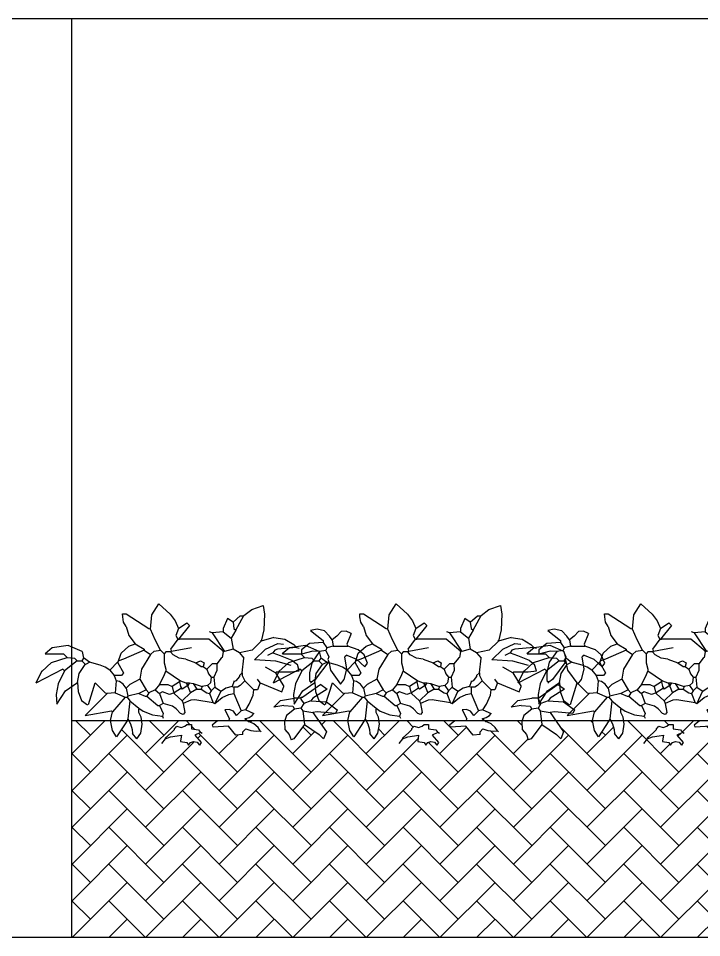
# Model space of a CAD drawing. Extents: x -165 to 197, y 154 to 653.
# Drawn here: x 45.684 to 47.26, y 460.847 to 462.967 of the extents above; entities that cross this region are included whole.
import ezdxf

# ---------------------------------------------------------------- set-up
doc = ezdxf.new("R2010")
doc.units = 0
doc.header["$MEASUREMENT"] = 0
doc.layers.get('0').update_dxf_attribs({"linetype": 'CONTINUOUS'})
doc.layers.add('AIT-PAREDE', color=4, linetype='CONTINUOUS', lineweight=30)
doc.layers.add('AIT-VEGETAÇÃO 25', color=92, linetype='CONTINUOUS')
doc.layers.add('REVESTIMENTO', color=9, linetype='CONTINUOUS')

# ---------------------------------------------------------------- blocks, each defined once
blk = doc.blocks.new('BUSCH1')
for p, q in [((-4.382, 7.361), (-3.782, 8.286)), ((-3.782, 8.286), (-2.828, 7.398)), ((3.42, 7.287), (4.091, 7.805)), ((4.091, 7.805), (5.079, 8.138)), ((5.079, 8.138), (5.185, 7.398)), ((-6.871, 7.433), (-6.563, 7.433)), ((-6.853, 7.176), (-6.871, 7.433)), ((-6.782, 6.732), (-6.853, 7.176)), ((-6.563, 7.433), (-4.642, 6.203)), ((-4.488, 6.126), (-4.382, 7.361)), ((-2.828, 7.398), (-2.405, 6.843)), ((2.047, 7.049), (1.662, 6.203)), ((2.508, 6.741), (2.047, 7.049)), ((2.508, 6.741), (3.123, 7.279)), ((2.739, 6.049), (3.42, 7.287)), ((3.123, 7.279), (3.431, 7.279)), ((5.185, 7.398), (5.115, 6.067)), ((-6.564, 6.357), (-6.782, 6.732)), ((-6.564, 6.357), (-6.333, 5.588)), ((-2.405, 6.843), (-2.105, 6.203)), ((-2.105, 6.203), (-1.413, 6.664)), ((-1.182, 6.433), (-2.105, 5.28)), ((-1.413, 6.664), (-1.182, 6.433)), ((2.508, 6.741), (2.585, 6.203)), ((-6.333, 5.588), (-5.795, 4.896)), ((-4.642, 6.203), (-4.488, 6.126)), ((-4.099, 5.216), (-4.488, 6.126)), ((-2.105, 6.203), (-2.335, 5.588)), ((-2.335, 5.588), (-2.182, 5.28)), ((0.74, 5.818), (0.509, 5.895)), ((1.662, 5.895), (0.74, 5.818)), ((0.74, 5.818), (1.793, 4.24)), ((1.662, 6.203), (1.662, 5.895)), ((1.662, 5.895), (2.354, 5.357)), ((2.739, 6.049), (2.354, 5.357)), ((2.585, 6.203), (2.739, 6.049)), ((5.115, 6.067), (4.891, 5.126)), ((9.636, 6.147), (9.086, 6.007)), ((9.086, 6.007), (10.163, 5.161)), ((10.271, 5.999), (9.636, 6.147)), ((10.701, 5.546), (10.271, 5.999)), ((10.932, 5.238), (10.701, 5.546)), ((11.316, 5.546), (10.932, 5.238)), ((11.683, 5.925), (11.316, 5.546)), ((12.107, 5.962), (11.683, 5.925)), ((12.546, 5.776), (12.107, 5.962)), ((12.546, 5.776), (12.162, 4.854)), ((-11.473, 4.736), (-12.825, 4.559)), ((-10.306, 4.247), (-11.473, 4.736)), ((-6.994, 4.106), (-6.323, 4.698)), ((-6.323, 4.698), (-5.795, 4.896)), ((-5.795, 4.896), (-5.026, 4.435)), ((-3.642, 4.358), (-4.099, 5.216)), ((-2.182, 5.28), (-2.797, 4.435)), ((-2.182, 5.28), (-2.105, 5.28)), ((-2.105, 5.28), (-2.028, 5.28)), ((0.463, 5.28), (-2.028, 5.28)), ((1.662, 4.281), (0.463, 5.28)), ((2.354, 5.357), (2.508, 4.435)), ((4.891, 5.126), (4.122, 4.358)), ((5.967, 5.434), (4.891, 5.126)), ((4.891, 5.126), (4.891, 5.203)), ((5.267, 4.449), (6.299, 4.924)), ((5.967, 5.434), (6.915, 5.29)), ((6.299, 4.924), (6.784, 4.875)), ((6.915, 5.29), (7.656, 4.846)), ((7.656, 4.846), (7.889, 4.588)), ((9.009, 4.931), (8.318, 4.392)), ((10.163, 5.008), (9.009, 4.931)), ((10.163, 5.161), (10.163, 5.008)), ((10.163, 5.008), (10.47, 4.546)), ((11.008, 4.7), (10.47, 4.546)), ((10.932, 5.238), (11.008, 4.7)), ((11.008, 4.7), (12.238, 4.7)), ((12.162, 4.854), (12.238, 4.7)), ((13.131, 4.371), (12.238, 4.7)), ((-12.825, 4.559), (-13.445, 4.028)), ((-13.421, 4.05), (-11.868, 4.05)), ((-11.868, 4.05), (-11.561, 3.743)), ((-10.306, 4.247), (-10.177, 3.666)), ((-7.255, 3.281), (-6.994, 4.106)), ((-5.026, 4.358), (-6.794, 3.589)), ((-4.488, 3.973), (-5.257, 2.743)), ((-5.026, 4.435), (-5.026, 4.358)), ((-5.026, 4.358), (-4.488, 3.973)), ((-4.488, 3.973), (-4.17, 4.254)), ((-4.17, 4.254), (-3.642, 4.358)), ((-3.642, 4.358), (-3.335, 4.05)), ((-3.181, 4.204), (-3.335, 4.05)), ((-3.335, 4.05), (-3.335, 3.281)), ((-2.797, 4.204), (-3.181, 4.204)), ((-2.797, 4.435), (-2.72, 4.281)), ((-2.72, 4.281), (-2.797, 4.204)), ((-2.581, 3.958), (-2.797, 4.204)), ((-2.72, 4.281), (-1.028, 4.588)), ((-2.052, 3.663), (-2.581, 3.958)), ((1.662, 4.204), (1.585, 3.743)), ((1.662, 4.204), (1.662, 4.281)), ((2.508, 4.435), (1.793, 4.24)), ((3.046, 4.127), (2.508, 4.435)), ((4.122, 4.358), (3.046, 4.127)), ((3.046, 4.127), (3.431, 3.666)), ((4.344, 3.531), (5.267, 4.449)), ((5.891, 4.127), (5.429, 3.896)), ((6.044, 4.358), (5.891, 4.127)), ((5.891, 4.127), (6.506, 3.896)), ((6.275, 4.435), (6.044, 4.358)), ((7.889, 4.588), (6.275, 4.435)), ((7.889, 4.588), (8.12, 4.512)), ((8.318, 4.392), (8.318, 4.008)), ((9.283, 4.26), (8.318, 4.008)), ((9.855, 4.239), (9.212, 3.336)), ((9.855, 4.239), (9.283, 4.26)), ((10.393, 4.316), (9.855, 4.239)), ((10.47, 4.546), (10.393, 4.316)), ((10.393, 4.316), (10.624, 3.778)), ((12.162, 3.931), (12.008, 3.778)), ((12.162, 3.931), (12.99, 3.595)), ((13.625, 3.965), (13.131, 4.371)), ((13.93, 3.239), (13.625, 3.965)), ((-13.727, 2.552), (-12.882, 3.319)), ((-12.882, 3.319), (-11.561, 3.743)), ((-10.715, 3.435), (-11.791, 2.589)), ((-11.561, 3.743), (-10.946, 3.666)), ((-10.946, 3.666), (-10.715, 3.435)), ((-10.715, 3.435), (-10.331, 3.435)), ((-10.559, 2.375), (-10.036, 3.145)), ((-10.177, 3.666), (-10.331, 3.435)), ((-10.023, 3.128), (-10.331, 3.435)), ((-9.683, 3.337), (-10.191, 3.692)), ((-9.632, 3.323), (-10.023, 3.128)), ((-8.751, 3.086), (-9.683, 3.337)), ((-7.255, 3.358), (-7.947, 2.667)), ((-7.255, 3.358), (-7.255, 3.281)), ((-7.255, 3.281), (-6.794, 2.436)), ((-6.794, 3.589), (-7.179, 3.435)), ((-3.335, 3.281), (-3.181, 2.743)), ((-1.49, 3.589), (-2.052, 3.663)), ((-1.49, 3.589), (-0.644, 3.281)), ((-0.644, 3.281), (-0.26, 3.435)), ((-0.644, 3.281), (-0.183, 2.974)), ((-0.26, 3.435), (0.048, 3.281)), ((0.048, 3.281), (-0.029, 2.974)), ((0.74, 3.205), (0.278, 2.743)), ((1.124, 3.205), (0.74, 3.205)), ((1.509, 3.666), (1.124, 3.205)), ((1.124, 3.205), (1.125, 2.627)), ((1.585, 3.743), (1.509, 3.666)), ((3.277, 2.436), (3.431, 3.666)), ((6.127, 3.433), (4.344, 3.531)), ((7.441, 3.04), (6.127, 3.433)), ((6.506, 3.896), (7.505, 3.512)), ((7.505, 3.512), (7.966, 3.128)), ((8.12, 2.589), (7.966, 3.128)), ((9.212, 3.336), (9, 2.448)), ((10.624, 3.393), (9.471, 1.855)), ((10.624, 3.778), (10.547, 3.547)), ((10.547, 3.547), (10.624, 3.393)), ((10.624, 3.393), (10.766, 2.67)), ((12.178, 2.744), (12.008, 3.778)), ((12.99, 3.595), (13.699, 2.932)), ((13.699, 2.932), (13.93, 3.239)), ((-11.945, 2.743), (-14.231, 1.555)), ((-13.713, 2.589), (-14.231, 1.555)), ((-11.791, 2.589), (-12.318, 1.49)), ((-11.791, 2.589), (-11.945, 2.743)), ((-10.685, 1.608), (-10.559, 2.375)), ((-8.332, 2.897), (-8.751, 3.086)), ((-7.947, 2.667), (-8.332, 2.897)), ((-7.947, 2.667), (-7.563, 2.205)), ((-6.794, 2.436), (-6.948, 2.205)), ((-5.257, 2.743), (-5.41, 1.898)), ((-3.181, 2.589), (-3.412, 2.051)), ((-3.181, 2.743), (-3.181, 2.589)), ((-3.181, 2.589), (-1.951, 1.744)), ((-0.183, 2.974), (-0.029, 2.974)), ((-0.029, 2.974), (0.278, 2.743)), ((0.278, 2.743), (0.432, 2.359)), ((0.432, 2.359), (0.663, 2.051)), ((1.125, 2.627), (0.894, 2.051)), ((3.277, 2.436), (3.046, 2.205)), ((3.277, 2.436), (3.277, 2.205)), ((6.121, 2.436), (5.276, 2.897)), ((6.121, 2.436), (6.198, 2.513)), ((6.121, 2.436), (6.813, 1.283)), ((6.198, 2.513), (7.428, 2.513)), ((7.428, 2.513), (8.12, 2.589)), ((9, 2.448), (9.009, 1.779)), ((10.766, 2.67), (11.623, 1.471)), ((11.931, 1.855), (12.178, 2.744)), ((-11.699, 0.9), (-10.685, 1.608)), ((-10.685, 1.608), (-10.628, 0.841)), ((-9.767, -0.263), (-9.178, 1.59)), ((-9.178, 1.59), (-8.332, 0.744)), ((-6.948, 2.205), (-7.563, 2.205)), ((-7.563, 2.205), (-7.409, 1.744)), ((-7.409, 1.744), (-7.486, 0.744)), ((-7.135, 1.702), (-7.409, 1.744)), ((-6.818, 1.481), (-7.135, 1.702)), ((-5.41, 1.898), (-6.256, 1.436)), ((-5.41, 1.898), (-4.872, 0.975)), ((-3.565, 1.821), (-3.719, 1.436)), ((-3.412, 2.051), (-3.565, 1.821)), ((-2.028, 1.667), (-2.643, 1.283)), ((-1.951, 1.744), (-2.028, 1.667)), ((-2.028, 1.667), (-1.951, 1.283)), ((-1.951, 1.744), (-1.49, 1.59)), ((-1.49, 1.59), (-1.336, 1.359)), ((-1.49, 1.59), (-1.182, 1.59)), ((-1.182, 1.59), (-1.336, 1.359)), ((-1.182, 1.59), (-0.875, 1.513)), ((0.586, 1.59), (0.355, 1.359)), ((0.663, 2.051), (0.586, 1.59)), ((0.663, 2.051), (0.894, 2.051)), ((0.894, 2.051), (0.97, 1.206)), ((2.585, 1.667), (2.431, 1.283)), ((2.585, 1.744), (2.585, 1.667)), ((2.739, 1.744), (2.585, 1.667)), ((3.046, 2.128), (2.739, 1.744)), ((3.046, 2.205), (3.046, 2.128)), ((3.507, 1.744), (3.123, 1.359)), ((3.277, 2.205), (3.507, 1.744)), ((3.507, 1.744), (4.276, 0.975)), ((4.814, 1.59), (4.584, 1.898)), ((4.814, 1.59), (4.584, 0.975)), ((4.814, 1.59), (6.659, 0.821)), ((9.009, 1.779), (9.163, 1.625)), ((9.163, 1.625), (9.086, 1.548)), ((9.471, 1.855), (9.163, 1.625)), ((11.623, 1.471), (11.931, 1.855)), ((-12.318, 1.49), (-12.487, 0.605)), ((-12.431, -0.222), (-11.699, 0.9)), ((-10.628, 0.841), (-10.347, 0.074)), ((-6.564, 1.129), (-6.818, 1.481)), ((-6.256, 1.436), (-6.564, 1.129)), ((-6.564, 1.129), (-6.41, 0.437)), ((-4.872, 0.975), (-5.487, 0.668)), ((-4.872, 0.975), (-4.642, 0.744)), ((-4.104, 0.975), (-4.642, 0.744)), ((-3.719, 1.436), (-4.104, 0.975)), ((-4.104, 0.975), (-3.719, 0.668)), ((-3.719, 1.436), (-3.027, 1.436)), ((-3.489, 0.821), (-3.719, 0.668)), ((-2.873, 0.591), (-3.489, 0.821)), ((-3.027, 1.436), (-2.643, 1.283)), ((-2.643, 1.283), (-2.566, 0.898)), ((-2.566, 0.898), (-2.489, 0.744)), ((-1.874, 1.129), (-2.489, 0.744)), ((-1.951, 1.283), (-1.874, 1.129)), ((-1.797, 1.052), (-1.874, 1.129)), ((-1.336, 1.359), (-1.797, 1.052)), ((-1.336, 1.359), (-1.336, 1.283)), ((-1.336, 1.283), (-1.105, 0.744)), ((-0.567, 1.052), (-1.105, 0.744)), ((-0.875, 1.513), (-0.106, 1.283)), ((-0.875, 1.513), (-0.567, 1.052)), ((-0.567, 1.052), (-0.183, 1.052)), ((-0.106, 1.283), (-0.183, 1.052)), ((-0.183, 1.052), (0.278, 0.744)), ((0.355, 1.359), (-0.106, 1.283)), ((0.355, 1.359), (0.663, 0.898)), ((0.663, 0.898), (0.509, 0.668)), ((0.97, 1.206), (0.663, 0.898)), ((0.97, 1.206), (1.432, 0.898)), ((1.432, 0.821), (0.97, -0.178)), ((1.893, 1.129), (1.432, 0.821)), ((1.432, 0.898), (1.432, 0.821)), ((2.431, 1.283), (1.893, 1.129)), ((2.431, 1.283), (2.585, 1.206)), ((2.892, 1.206), (2.585, 1.206)), ((2.585, 1.206), (2.585, 0.668)), ((3.123, 1.359), (2.892, 1.206)), ((4.218, 0.534), (4.276, 0.975)), ((4.584, 0.975), (4.276, 0.975)), ((6.659, 0.821), (6.813, 1.283)), ((9.965, 1.436), (8.428, 0.36)), ((10.503, 1.052), (9.273, 0.283)), ((9.965, 1.436), (10.503, 1.052)), ((-12.487, 0.605), (-12.431, -0.222)), ((-10.347, 0.074), (-9.84, -0.281)), ((-8.178, 0.668), (-10.034, -1.188)), ((-8.332, 0.744), (-8.178, 0.668)), ((-7.486, 0.744), (-8.178, 0.668)), ((-6.641, 0.36), (-7.717, -0.87)), ((-7.486, 0.744), (-6.641, 0.36)), ((-6.641, 0.36), (-6.487, 0.36)), ((-6.41, 0.437), (-6.487, 0.36)), ((-6.487, 0.36), (-6.256, 0.052)), ((-5.487, 0.668), (-6.41, 0.437)), ((-6.256, 0.052), (-6.41, -1.485)), ((-6.256, 0.052), (-5.487, -0.562)), ((-5.487, 0.668), (-4.949, 0.437)), ((-4.949, 0.437), (-4.796, 0.437)), ((-4.642, 0.744), (-4.796, 0.437)), ((-4.796, 0.437), (-3.873, -0.332)), ((-3.719, 0.668), (-3.412, -0.178)), ((-2.489, 0.744), (-2.873, 0.591)), ((-2.489, 0.744), (-2.489, 0.668)), ((-2.489, 0.668), (-1.797, 0.052)), ((-1.105, 0.744), (-1.797, 0.052)), ((-1.797, 0.052), (-1.72, -0.178)), ((-1.07, 0.1), (-1.726, -0.161)), ((-0.721, 0.13), (-1.07, 0.1)), ((0.817, -0.101), (-0.721, 0.13)), ((0.278, 0.744), (0.509, 0.668)), ((0.509, 0.668), (0.817, -0.101)), ((0.97, -0.178), (1.591, 0.341)), ((1.591, 0.341), (2.156, 0.593)), ((2.156, 0.593), (2.585, 0.668)), ((2.585, 0.668), (3.2, -0.793)), ((3.879, -0.236), (4.218, 0.534)), ((5.962, -0.48), (6.527, 0.075)), ((6.527, 0.075), (7.736, 0.283)), ((8.274, 0.283), (7.736, 0.283)), ((8.274, 0.36), (8.351, 0.36)), ((8.274, 0.36), (8.274, 0.283)), ((8.351, 0.36), (8.274, 0.283)), ((8.274, 0.283), (8.274, 0.206)), ((8.274, 0.206), (8.504, -0.178)), ((8.351, 0.36), (8.428, 0.36)), ((9.12, 0.052), (8.504, -0.178)), ((9.273, 0.283), (9.12, 0.052)), ((9.12, 0.052), (10.426, -0.024)), ((-5.487, -0.562), (-5.487, -0.639)), ((-5.487, -0.562), (-5.128, -0.822)), ((-5.487, -0.947), (-5.487, -0.639)), ((-3.873, -0.332), (-3.719, -0.332)), ((-3.412, -0.178), (-3.719, -0.332)), ((-3.719, -0.332), (-3.565, -0.716)), ((-3.565, -0.716), (-3.412, -1.024)), ((-2.632, -0.409), (-3.412, -0.178)), ((-2.317, -0.615), (-2.632, -0.409)), ((-1.951, -1.024), (-2.317, -0.615)), ((-1.72, -0.178), (-1.567, -0.947)), ((0.817, -0.101), (0.97, -0.178)), ((2.185, -0.679), (1.816, -0.716)), ((1.816, -0.716), (2.201, -1.485)), ((2.538, -0.827), (2.185, -0.679)), ((3.584, -0.716), (3.2, -0.793)), ((3.584, -0.716), (3.879, -0.236)), ((3.584, -0.716), (4.276, -1.024)), ((6.813, -0.332), (5.962, -0.48)), ((6.813, -0.332), (7.582, -0.409)), ((7.736, -0.639), (7.044, -1.177)), ((7.582, -0.409), (7.736, -0.639)), ((8.274, -0.562), (7.736, -0.639)), ((8.504, -0.178), (8.274, -0.562)), ((8.274, -0.562), (8.428, -0.793)), ((10.426, -0.024), (11.349, -0.716)), ((11.349, -0.716), (11.195, -1.024)), ((-10.034, -1.188), (-7.794, -0.793)), ((-7.886, -1.606), (-7.717, -0.87)), ((-7.794, -0.793), (-7.717, -0.87)), ((-6.41, -1.485), (-6.487, -1.639)), ((-6.41, -1.485), (-6.178, -1.895)), ((-5.285, -1.317), (-5.487, -0.947)), ((-5.193, -1.922), (-5.285, -1.317)), ((-5.128, -0.822), (-4.327, -1.138)), ((-4.327, -1.138), (-3.489, -1.254)), ((-3.565, -1.254), (-3.489, -1.254)), ((-3.412, -1.024), (-3.489, -1.254)), ((-3.489, -1.254), (-3.412, -1.408)), ((-1.72, -1.101), (-1.951, -1.024)), ((-1.567, -0.947), (-1.72, -1.101)), ((2.201, -1.485), (2.124, -1.639)), ((2.815, -1.177), (2.538, -0.827)), ((3.2, -0.793), (2.815, -1.177)), ((3.507, -1.485), (3.865, -1.345)), ((3.815, -1.716), (3.507, -1.485)), ((3.865, -1.345), (4.133, -1.197)), ((4.133, -1.197), (4.276, -1.024)), ((7.044, -1.177), (6.88, -1.7)), ((8.428, -0.793), (9.273, -0.947)), ((8.428, -0.793), (8.581, -1.946)), ((9.658, -0.87), (9.273, -0.947)), ((9.273, -0.947), (10.426, -2.561)), ((11.195, -1.024), (9.658, -0.87)), ((-7.728, -2.459), (-7.886, -1.606)), ((-6.487, -1.639), (-7.365, -2.996)), ((-6.178, -1.895), (-6.047, -2.39)), ((-5.325, -2.693), (-5.193, -1.922)), ((-2.412, -2.254), (-2.489, -2.331)), ((-2.489, -2.331), (-2.489, -2.407)), ((-2.412, -2.254), (-2.259, -2.1)), ((-2.259, -2.1), (-1.884, -2.197)), ((-1.884, -2.197), (-1.582, -2.101)), ((-1.582, -2.101), (-1.413, -1.946)), ((-1.413, -1.946), (-1.028, -1.946)), ((-1.028, -1.946), (-1.028, -2.331)), ((-1.028, -2.331), (-0.413, -2.407)), ((1.201, -1.639), (0.74, -2.023)), ((0.74, -2.023), (0.817, -2.177)), ((2.124, -2.1), (0.817, -2.177)), ((2.124, -1.639), (1.201, -1.639)), ((2.739, -2.869), (2.124, -2.1)), ((3.354, -2.561), (3.584, -2.331)), ((3.584, -2.331), (4.006, -2.469)), ((3.964, -1.744), (3.815, -1.716)), ((4.274, -1.907), (3.964, -1.744)), ((4.628, -2.218), (4.274, -1.907)), ((4.814, -2.484), (4.628, -2.218)), ((6.88, -1.7), (6.915, -2.366)), ((8.581, -1.946), (7.659, -3.176)), ((8.581, -1.946), (9.811, -2.792)), ((-7.365, -2.996), (-7.728, -2.459)), ((-6.047, -2.39), (-6.025, -2.715)), ((-5.641, -3.176), (-6.025, -2.715)), ((-5.641, -3.176), (-5.325, -2.693)), ((-2.72, -2.638), (-3.258, -3.099)), ((-3.258, -3.176), (-2.803, -2.995)), ((-3.258, -3.099), (-3.258, -3.176)), ((-2.803, -2.995), (-2.238, -2.913)), ((-2.489, -2.407), (-2.72, -2.638)), ((-2.238, -2.913), (-1.874, -2.869)), ((-1.874, -2.869), (-1.951, -3.33)), ((-0.26, -2.638), (-0.721, -2.869)), ((-0.721, -2.869), (-0.183, -3.484)), ((-0.413, -2.407), (-0.26, -2.638)), ((-0.106, -2.715), (-0.26, -2.638)), ((3.354, -2.792), (2.739, -2.869)), ((3.354, -2.792), (3.354, -2.561)), ((4.006, -2.469), (4.458, -2.514)), ((4.458, -2.514), (4.814, -2.484)), ((4.814, -2.484), (4.891, -2.561)), ((6.915, -2.366), (7.274, -2.792)), ((7.274, -2.792), (7.428, -3.253)), ((9.811, -2.792), (10.196, -3.176)), ((10.426, -2.561), (10.196, -3.176)), ((-3.258, -3.176), (-3.565, -3.561)), ((-1.951, -3.33), (-1.951, -3.407)), ((-1.951, -3.407), (-1.413, -3.484)), ((-1.413, -3.484), (-1.259, -3.714)), ((-1.259, -3.714), (-1.109, -3.491)), ((-1.109, -3.491), (-0.846, -3.408)), ((-0.846, -3.408), (-0.531, -3.463)), ((-0.531, -3.463), (-0.336, -3.714)), ((-0.183, -3.484), (-0.336, -3.714)), ((7.659, -3.176), (7.428, -3.253))]:
    blk.add_line(p, q)
for centre, start, end in [((0.463, 5.28), 49.84401, 89.64699), ((-10.306, 4.247), 12.80429, 67.53328)]:
    blk.add_arc(centre, 0.00000961, start, end)

msp = doc.modelspace()

# ---------------------------------------------------------------- hatches: boundary and pattern name
at = {"layer": 'REVESTIMENTO'}
h = msp.add_hatch(dxfattribs=at)
h.set_pattern_fill('AR-HBONE', color=256, scale=0.015, style=0)
h.set_pattern_definition([(45, (45.80752, 460.847204), (0, 0.0848528), [0.18, -0.06]), (135, (45.849944, 460.88963), (0, 0.0848528), [0.18, -0.06])])
h.paths.add_polyline_path([(47.2178, 461.2971), (47.2136, 461.2908), (47.2083, 461.2977), (47.1997, 461.2992), (47.1926, 461.2969), (47.1885, 461.2908), (47.1843, 461.2971), (47.1693, 461.2992), (47.1718, 461.3138), (47.1619, 461.3126), (47.1465, 461.3104), (47.1342, 461.3055), (47.1342, 461.3076), (47.1488, 461.3201), (47.1551, 461.3264), (47.1551, 461.3285), (47.1571, 461.3305), (47.1613, 461.3347), (47.1715, 461.3321), (47.1797, 461.3347), (47.1843, 461.3389), (47.1948, 461.3389), (47.1948, 461.3285), (47.2115, 461.3264), (47.2157, 461.3201), (47.2031, 461.3138)], flags=16)
h.paths.add_polyline_path([(47.7338, 461.3055), (47.7338, 461.3076), (47.7484, 461.3201), (47.7547, 461.3264), (47.7547, 461.3285), (47.7568, 461.3305), (47.761, 461.3347), (47.7711, 461.3321), (47.7794, 461.3347), (47.7839, 461.3389), (47.7944, 461.3389), (47.7944, 461.3285), (47.8111, 461.3264), (47.8153, 461.3201), (47.8028, 461.3138), (47.8174, 461.2971), (47.8132, 461.2908), (47.8079, 461.2977), (47.7994, 461.2992), (47.7922, 461.2969), (47.7881, 461.2908), (47.7839, 461.2971), (47.769, 461.2992), (47.7714, 461.3138), (47.7615, 461.3126), (47.7461, 461.3104)], flags=16)
h.paths.add_polyline_path([(46.6533, 461.2971), (46.6491, 461.2908), (46.6438, 461.2977), (46.6352, 461.2992), (46.6281, 461.2969), (46.624, 461.2908), (46.6198, 461.2971), (46.6048, 461.2992), (46.6073, 461.3138), (46.5974, 461.3126), (46.582, 461.3104), (46.5696, 461.3055), (46.5696, 461.3076), (46.5843, 461.3201), (46.5905, 461.3264), (46.5905, 461.3285), (46.5926, 461.3305), (46.5968, 461.3347), (46.607, 461.3321), (46.6152, 461.3347), (46.6198, 461.3389), (46.6303, 461.3389), (46.6303, 461.3285), (46.647, 461.3264), (46.6512, 461.3201), (46.6386, 461.3138)], flags=16)
h.paths.add_polyline_path([(48.3294, 461.3055), (48.3294, 461.3076), (48.344, 461.3201), (48.3503, 461.3264), (48.3503, 461.3285), (48.3524, 461.3305), (48.3566, 461.3347), (48.3668, 461.3321), (48.375, 461.3347), (48.3796, 461.3389), (48.39, 461.3389), (48.39, 461.3285), (48.4067, 461.3264), (48.4109, 461.3201), (48.3984, 461.3138), (48.413, 461.2971), (48.4088, 461.2908), (48.4035, 461.2977), (48.395, 461.2992), (48.3878, 461.2969), (48.3837, 461.2908), (48.3796, 461.2971), (48.3646, 461.2992), (48.367, 461.3138), (48.3571, 461.3126), (48.3418, 461.3104)], flags=17)
h.paths.add_polyline_path([(46.1058, 461.2971), (46.1017, 461.2908), (46.0964, 461.2977), (46.0878, 461.2992), (46.0807, 461.2969), (46.0766, 461.2908), (46.0724, 461.2971), (46.0574, 461.2992), (46.0599, 461.3138), (46.05, 461.3126), (46.0346, 461.3104), (46.0222, 461.3055), (46.0222, 461.3076), (46.0369, 461.3201), (46.0431, 461.3264), (46.0431, 461.3285), (46.0452, 461.3305), (46.0494, 461.3347), (46.0596, 461.3321), (46.0678, 461.3347), (46.0724, 461.3389), (46.0828, 461.3389), (46.0828, 461.3285), (46.0996, 461.3264), (46.1037, 461.3201), (46.0912, 461.3138)], flags=16)
h.paths.add_polyline_path([(48.1445, 461.3472), (48.1445, 460.8472), (48.7075, 460.8472), (48.7075, 461.3472), (48.6836, 461.3472), (48.7014, 461.3222), (48.6952, 461.3055), (48.6847, 461.3159), (48.6513, 461.3389), (48.6262, 461.3055), (48.6199, 461.3034), (48.6157, 461.3159), (48.606, 461.3275), (48.6049, 461.3472), (48.519, 461.3472), (48.5217, 461.3452), (48.5257, 461.3444), (48.5342, 461.34), (48.5438, 461.3315), (48.5489, 461.3243), (48.5489, 461.3243), (48.5392, 461.3235), (48.5269, 461.3247), (48.5154, 461.3285), (48.5091, 461.3222), (48.5091, 461.3159), (48.4924, 461.3138), (48.4757, 461.3347), (48.4402, 461.3326), (48.4381, 461.3368), (48.4505, 461.3472), (48.2756, 461.3472), (48.2768, 461.3396), (48.2732, 461.3186), (48.2646, 461.3055), (48.2542, 461.318), (48.2536, 461.3268), (48.25, 461.3403), (48.2461, 461.3472), (48.2416, 461.3472), (48.2177, 461.3104), (48.2079, 461.325), (48.2038, 461.3472)])
h.paths.add_polyline_path([(47.9445, 461.3347), (47.9445, 461.3472), (47.9234, 461.3472), (47.9261, 461.3452), (47.9301, 461.3444), (47.9386, 461.34)])
h.paths.add_polyline_path([(47.9445, 461.2452), (47.3883, 461.2452), (47.3883, 461.2952), (47.9445, 461.2952), (47.9445, 461.3236), (47.9436, 461.3235), (47.9313, 461.3247), (47.9198, 461.3285), (47.9135, 461.3222), (47.9135, 461.3159), (47.8968, 461.3138), (47.8801, 461.3347), (47.8446, 461.3326), (47.8425, 461.3368), (47.8549, 461.3472), (47.68, 461.3472), (47.6812, 461.3396), (47.6776, 461.3186), (47.669, 461.3055), (47.6585, 461.318), (47.658, 461.3268), (47.6544, 461.3403), (47.6505, 461.3472), (47.646, 461.3472), (47.6221, 461.3104), (47.6123, 461.325), (47.6081, 461.3472), (47.4883, 461.3472), (47.5062, 461.3222), (47.4999, 461.3055), (47.4895, 461.3159), (47.456, 461.3389), (47.4309, 461.3055), (47.4247, 461.3034), (47.4205, 461.3159), (47.4107, 461.3275), (47.4097, 461.3472), (47.3237, 461.3472), (47.3264, 461.3452), (47.3305, 461.3444), (47.3389, 461.34), (47.3485, 461.3315), (47.3536, 461.3243), (47.3536, 461.3243), (47.3439, 461.3235), (47.3316, 461.3247), (47.3202, 461.3285), (47.3139, 461.3222), (47.3139, 461.3159), (47.2972, 461.3138), (47.2805, 461.3347), (47.2449, 461.3326), (47.2428, 461.3368), (47.2553, 461.3472), (47.0804, 461.3472), (47.0815, 461.3396), (47.078, 461.3186), (47.0694, 461.3055), (47.0589, 461.318), (47.0583, 461.3268), (47.0548, 461.3403), (47.0509, 461.3472), (47.0463, 461.3472), (47.0225, 461.3104), (47.0126, 461.325), (47.0085, 461.3472), (46.9238, 461.3472), (46.9417, 461.3222), (46.9354, 461.3055), (46.925, 461.3159), (46.8915, 461.3389), (46.8664, 461.3055), (46.8602, 461.3034), (46.856, 461.3159), (46.8462, 461.3275), (46.8452, 461.3472), (46.7592, 461.3472), (46.7619, 461.3452), (46.766, 461.3444), (46.7744, 461.34), (46.784, 461.3315), (46.7891, 461.3243), (46.7891, 461.3243), (46.7794, 461.3235), (46.7671, 461.3247), (46.7557, 461.3285), (46.7494, 461.3222), (46.7494, 461.3159), (46.7327, 461.3138), (46.716, 461.3347), (46.6804, 461.3326), (46.6783, 461.3368), (46.6908, 461.3472), (46.5159, 461.3472), (46.517, 461.3396), (46.5135, 461.3186), (46.5049, 461.3055), (46.4944, 461.318), (46.4938, 461.3268), (46.4902, 461.3403), (46.4864, 461.3472), (46.4818, 461.3472), (46.458, 461.3104), (46.4481, 461.325), (46.444, 461.3472), (46.3764, 461.3472), (46.3943, 461.3222), (46.388, 461.3055), (46.3776, 461.3159), (46.3441, 461.3389), (46.319, 461.3055), (46.3128, 461.3034), (46.3086, 461.3159), (46.2988, 461.3275), (46.2978, 461.3472), (46.2118, 461.3472), (46.2145, 461.3452), (46.2186, 461.3444), (46.227, 461.34), (46.2366, 461.3315), (46.2417, 461.3243), (46.2417, 461.3243), (46.232, 461.3235), (46.2197, 461.3247), (46.2083, 461.3285), (46.202, 461.3222), (46.202, 461.3159), (46.1853, 461.3138), (46.1685, 461.3347), (46.133, 461.3326), (46.1309, 461.3368), (46.1434, 461.3472), (45.9685, 461.3472), (45.9696, 461.3396), (45.966, 461.3186), (45.9574, 461.3055), (45.947, 461.318), (45.9464, 461.3268), (45.9428, 461.3403), (45.9389, 461.3472), (45.9344, 461.3472), (45.9106, 461.3104), (45.9007, 461.325), (45.8966, 461.3472), (45.8075, 461.3472), (45.8075, 460.8472), (47.9445, 460.8472), (47.9445, 461.0212), (47.2945, 461.0212), (47.2945, 461.0712), (47.9445, 461.0712)])

# ---------------------------------------------------------------- linework, layer by layer
at = {"layer": 'AIT-PAREDE'}
for p, q in [((20.3963, 462.9672), (49.0075, 462.9672)), ((45.8075, 460.8472), (45.8075, 462.9672)), ((53.0036, 460.8472), (38.2575, 460.8472))]:
    msp.add_line(p, q, dxfattribs=at)
at = {"layer": 'REVESTIMENTO'}
msp.add_line((48.7075, 461.3472), (45.8075, 461.3472), dxfattribs=at)

# ---------------------------------------------------------------- block references
at = {"layer": 'AIT-VEGETAÇÃO 25', "xscale": 0.0271874999999682, "yscale": 0.0271874999999966, "zscale": 0.0271875}
for p in [(46.1108, 461.3918), (46.6582, 461.3918), (47.2227, 461.3918)]:
    msp.add_blockref('BUSCH1', p, dxfattribs=at)

doc.saveas('drawing.dxf')
